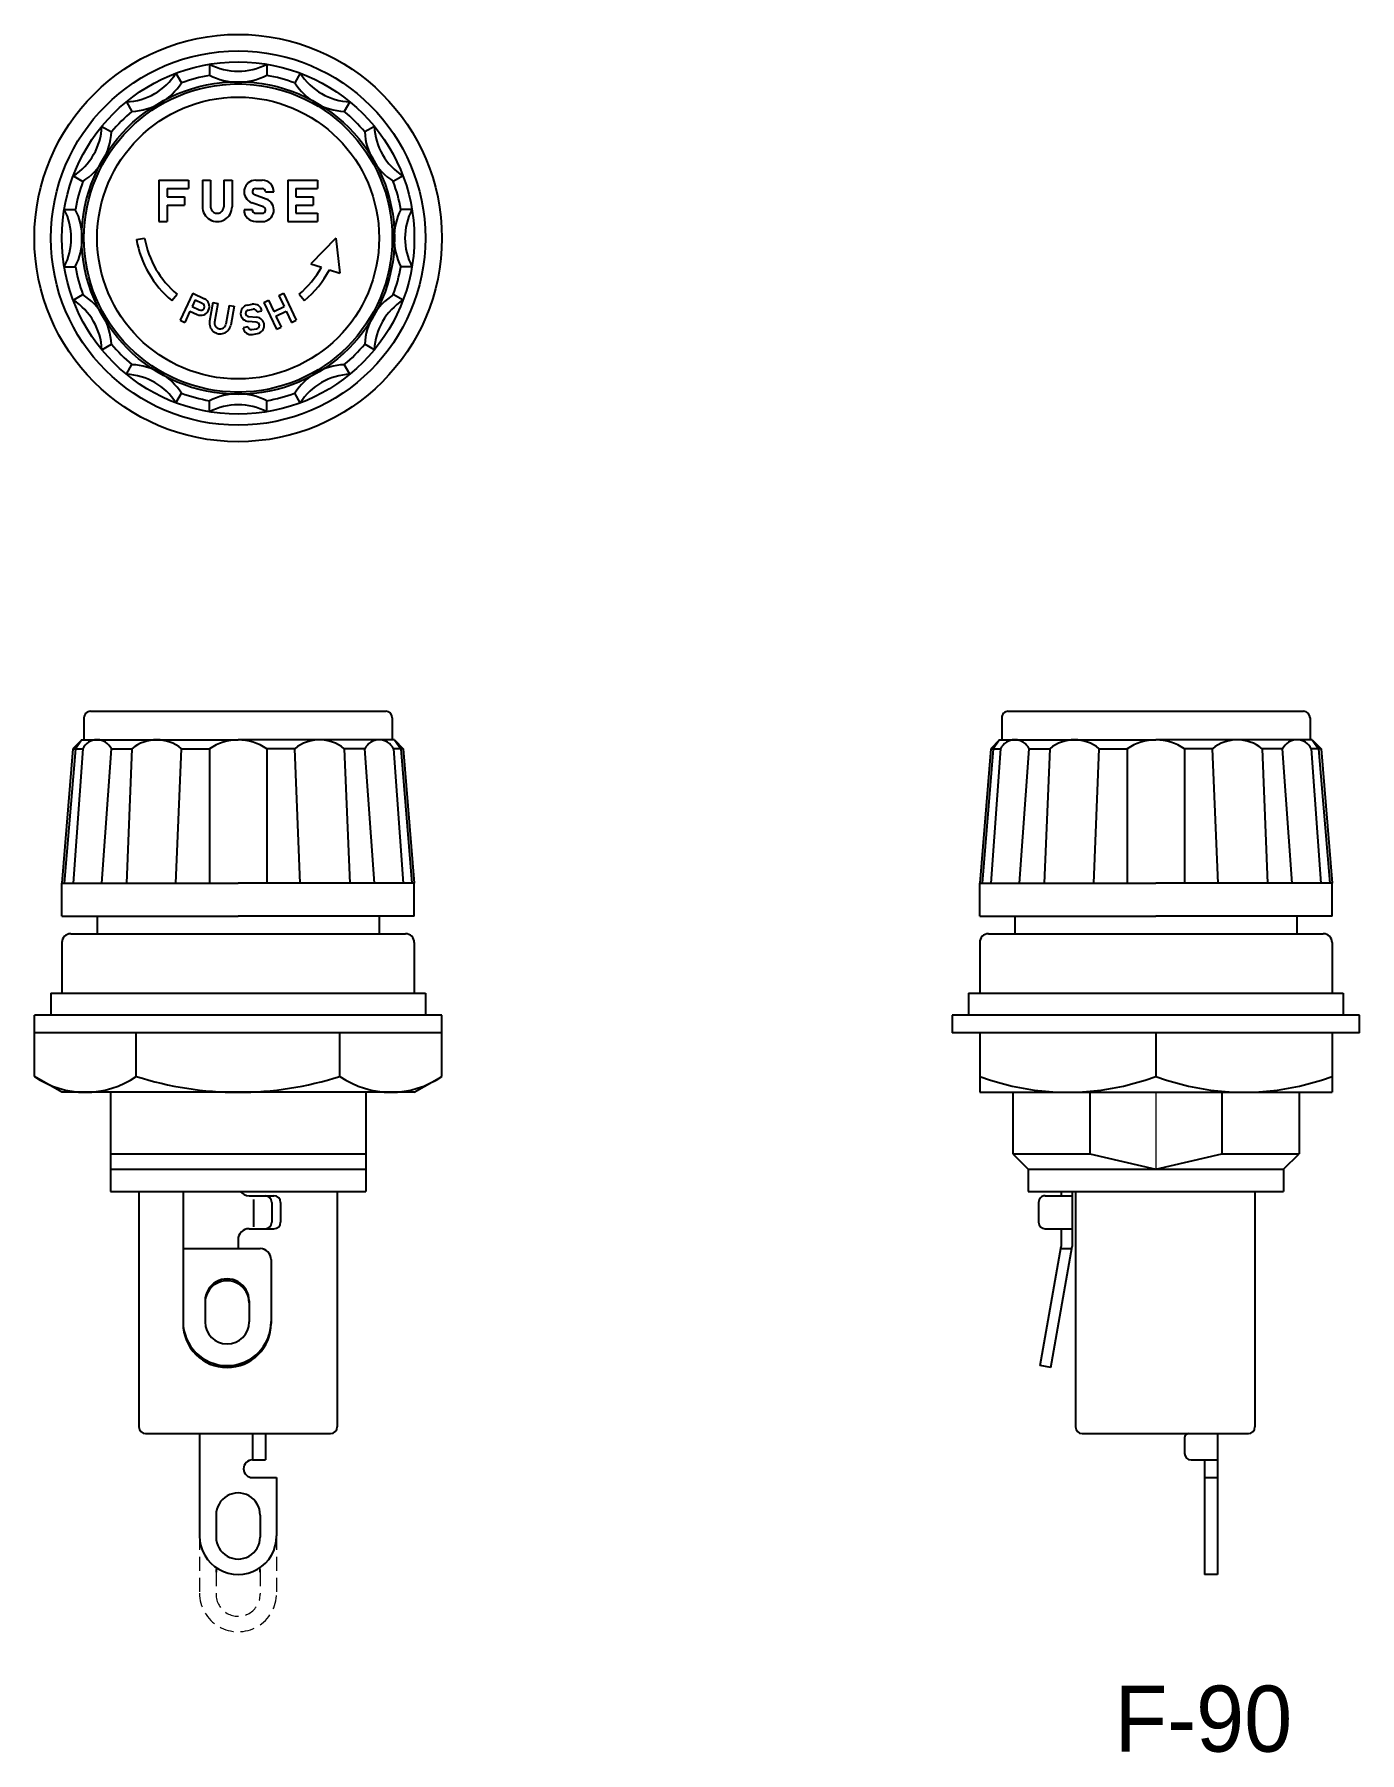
# Model space of a CAD drawing. Extents: x 943.3 to 1003.4, y 4339.6 to 4417.7.
import ezdxf

# ---------------------------------------------------------------- set-up
doc = ezdxf.new("R2010")
doc.units = 0
doc.linetypes.add('HIDDEN', pattern=[9.525, 6.35, -3.175])
doc.layers.add('AM_0 プロファイル（中）', color=7, linetype='CONTINUOUS', lineweight=25)
doc.layers.add('AM_1 プロファイル（細）', color=60, linetype='CONTINUOUS', lineweight=13)
doc.styles.get("Standard").update_dxf_attribs({"font": 'HGGothicM.ttf'})

msp = doc.modelspace()

# ---------------------------------------------------------------- linework, layer by layer
at = {"layer": 'AM_0 プロファイル（中）', "ltscale": 0.5}
for p, q in [((951.229, 4416.315), (951.229, 4415.808)), ((953.829, 4416.315), (953.829, 4415.808)), ((949.708, 4415.907), (949.962, 4415.468)), ((955.35, 4415.907), (955.097, 4415.468)), ((947.457, 4414.607), (947.71, 4414.168)), ((957.602, 4414.607), (957.348, 4414.168)), ((946.343, 4413.494), (946.782, 4413.24)), ((958.715, 4413.494), (958.276, 4413.24)), ((945.043, 4411.242), (945.482, 4410.989)), ((948.929, 4411.046), (950.279, 4411.046)), ((948.929, 4411.046), (948.929, 4409.171)), ((949.304, 4410.671), (950.279, 4410.671)), ((949.304, 4410.671), (949.304, 4410.296)), ((950.279, 4411.046), (950.279, 4410.671)), ((950.907, 4411.046), (951.282, 4411.046)), ((950.907, 4411.046), (950.907, 4409.846)), ((951.282, 4411.046), (951.282, 4409.846)), ((951.882, 4411.046), (952.257, 4411.046)), ((951.882, 4411.046), (951.882, 4409.846)), ((952.257, 4411.046), (952.257, 4409.846)), ((953.326, 4411.046), (953.626, 4411.046)), ((953.326, 4410.671), (953.626, 4410.671)), ((954.779, 4411.046), (954.779, 4409.171)), ((954.779, 4411.046), (956.129, 4411.046)), ((955.154, 4410.671), (955.154, 4410.296)), ((955.154, 4410.671), (956.129, 4410.671)), ((956.129, 4411.046), (956.129, 4410.671)), ((960.015, 4411.242), (959.576, 4410.989)), ((949.304, 4410.296), (950.092, 4410.296)), ((949.304, 4409.921), (949.304, 4409.171)), ((949.304, 4409.921), (950.092, 4409.921)), ((950.092, 4410.296), (950.092, 4409.921)), ((953.677, 4409.837), (953.149, 4410.027)), ((953.804, 4410.19), (953.275, 4410.38)), ((953.776, 4410.521), (954.151, 4410.521)), ((955.154, 4410.296), (955.942, 4410.296)), ((955.154, 4409.921), (955.942, 4409.921)), ((955.154, 4409.921), (955.154, 4409.546)), ((955.942, 4410.296), (955.942, 4409.921)), ((944.636, 4409.721), (945.143, 4409.721)), ((948.929, 4409.171), (949.304, 4409.171)), ((953.176, 4409.696), (952.801, 4409.696)), ((953.326, 4409.546), (953.626, 4409.546)), ((953.326, 4409.171), (953.626, 4409.171)), ((954.779, 4409.171), (956.129, 4409.171)), ((955.154, 4409.546), (956.129, 4409.546)), ((956.129, 4409.546), (956.129, 4409.171)), ((960.423, 4409.721), (959.916, 4409.721)), ((947.913, 4408.356), (948.283, 4408.421)), ((956.966, 4408.421), (955.836, 4407.249)), ((956.966, 4408.421), (957.142, 4406.825)), ((944.636, 4407.121), (945.143, 4407.121)), ((955.836, 4407.249), (956.309, 4407.096)), ((956.672, 4406.978), (957.142, 4406.825)), ((960.423, 4407.121), (959.916, 4407.121)), ((945.043, 4405.6), (945.482, 4405.854)), ((949.516, 4405.58), (949.757, 4405.868)), ((950.471, 4405.911), (949.9, 4404.687)), ((950.58, 4405.612), (950.437, 4405.306)), ((950.437, 4405.306), (950.76, 4405.155)), ((950.471, 4405.911), (950.998, 4405.665)), ((950.58, 4405.612), (950.903, 4405.461)), ((951.385, 4405.489), (951.235, 4404.64)), ((951.385, 4405.489), (951.607, 4405.45)), ((951.607, 4405.45), (951.457, 4404.601)), ((952.124, 4405.359), (951.974, 4404.509)), ((952.124, 4405.359), (952.345, 4405.32)), ((952.345, 4405.32), (952.195, 4404.47)), ((952.953, 4405.373), (953.174, 4405.413)), ((953.704, 4405.499), (953.908, 4405.594)), ((953.704, 4405.499), (954.275, 4404.275)), ((953.908, 4405.594), (954.146, 4405.084)), ((954.146, 4405.084), (954.621, 4405.306)), ((954.384, 4405.816), (954.588, 4405.911)), ((954.384, 4405.816), (954.621, 4405.306)), ((954.588, 4405.911), (955.158, 4404.687)), ((955.301, 4405.868), (955.542, 4405.58)), ((960.015, 4405.6), (959.576, 4405.854)), ((949.9, 4404.687), (950.104, 4404.592)), ((950.342, 4405.102), (950.104, 4404.592)), ((950.342, 4405.102), (950.665, 4404.951)), ((953.355, 4404.602), (952.989, 4404.63)), ((952.992, 4405.152), (953.213, 4405.191)), ((953.006, 4404.855), (953.372, 4404.826)), ((953.387, 4405.069), (953.609, 4405.108)), ((954.241, 4404.88), (954.717, 4405.102)), ((954.241, 4404.88), (954.478, 4404.37)), ((954.717, 4405.102), (954.954, 4404.592)), ((954.954, 4404.592), (955.158, 4404.687)), ((952.974, 4404.387), (952.753, 4404.348)), ((953.148, 4404.266), (953.369, 4404.305)), ((953.187, 4404.044), (953.409, 4404.083)), ((954.275, 4404.275), (954.478, 4404.37)), ((946.343, 4403.349), (946.782, 4403.602)), ((958.715, 4403.349), (958.276, 4403.602)), ((947.457, 4402.235), (947.71, 4402.674)), ((957.602, 4402.235), (957.348, 4402.674)), ((949.708, 4400.935), (949.962, 4401.374)), ((955.35, 4400.935), (955.097, 4401.374)), ((951.229, 4400.528), (951.229, 4401.035)), ((953.829, 4400.528), (953.829, 4401.035)), ((945.529, 4386.626), (945.529, 4385.626)), ((945.829, 4386.926), (959.229, 4386.926)), ((959.529, 4386.626), (959.529, 4385.626)), ((987.196, 4386.626), (987.196, 4385.626)), ((987.496, 4386.926), (1000.896, 4386.926)), ((1001.196, 4386.626), (1001.196, 4385.626)), ((945.029, 4385.226), (944.529, 4379.126)), ((945.143, 4385.226), (944.636, 4379.126)), ((945.429, 4385.626), (945.029, 4385.226)), ((945.029, 4385.226), (945.476, 4385.226)), ((945.476, 4385.226), (945.043, 4379.126)), ((945.429, 4385.626), (945.143, 4385.226)), ((945.429, 4385.626), (952.529, 4385.626)), ((946.343, 4379.126), (946.776, 4385.226)), ((946.776, 4385.226), (947.71, 4385.226)), ((947.71, 4385.226), (947.457, 4379.126)), ((949.708, 4379.126), (949.958, 4385.226)), ((949.958, 4385.226), (951.229, 4385.226)), ((951.229, 4385.226), (951.229, 4379.126)), ((959.629, 4385.626), (952.529, 4385.626)), ((953.829, 4385.226), (953.829, 4379.126)), ((955.1, 4385.226), (953.829, 4385.226)), ((955.35, 4379.126), (955.1, 4385.226)), ((958.282, 4385.226), (957.348, 4385.226)), ((957.348, 4385.226), (957.602, 4379.126)), ((958.715, 4379.126), (958.282, 4385.226)), ((960.029, 4385.226), (959.582, 4385.226)), ((959.582, 4385.226), (960.015, 4379.126)), ((959.629, 4385.626), (960.029, 4385.226)), ((959.629, 4385.626), (959.916, 4385.226)), ((959.916, 4385.226), (960.423, 4379.126)), ((960.029, 4385.226), (960.529, 4379.126)), ((986.696, 4385.226), (986.196, 4379.126)), ((986.81, 4385.226), (986.302, 4379.126)), ((987.096, 4385.626), (986.696, 4385.226)), ((986.696, 4385.226), (987.143, 4385.226)), ((987.143, 4385.226), (986.71, 4379.126)), ((987.096, 4385.626), (986.81, 4385.226)), ((987.096, 4385.626), (994.196, 4385.626)), ((988.01, 4379.126), (988.443, 4385.226)), ((988.443, 4385.226), (989.377, 4385.226)), ((989.377, 4385.226), (989.123, 4379.126)), ((991.375, 4379.126), (991.625, 4385.226)), ((991.625, 4385.226), (992.896, 4385.226)), ((992.896, 4385.226), (992.896, 4379.126)), ((1001.296, 4385.626), (994.196, 4385.626)), ((995.496, 4385.226), (995.496, 4379.126)), ((996.767, 4385.226), (995.496, 4385.226)), ((997.017, 4379.126), (996.767, 4385.226)), ((999.949, 4385.226), (999.015, 4385.226)), ((999.015, 4385.226), (999.269, 4379.126)), ((1000.382, 4379.126), (999.949, 4385.226)), ((1001.696, 4385.226), (1001.249, 4385.226)), ((1001.249, 4385.226), (1001.682, 4379.126)), ((1001.296, 4385.626), (1001.696, 4385.226)), ((1001.296, 4385.626), (1001.582, 4385.226)), ((1001.582, 4385.226), (1002.09, 4379.126)), ((1001.696, 4385.226), (1002.196, 4379.126)), ((944.529, 4379.126), (952.529, 4379.126)), ((944.529, 4377.626), (944.529, 4379.126)), ((960.529, 4379.126), (952.529, 4379.126)), ((960.529, 4377.626), (960.529, 4379.126)), ((986.196, 4379.126), (994.196, 4379.126)), ((986.196, 4377.626), (986.196, 4379.126)), ((1002.196, 4379.126), (994.196, 4379.126)), ((1002.196, 4377.626), (1002.196, 4379.126)), ((944.529, 4377.626), (952.529, 4377.626)), ((946.129, 4377.626), (946.129, 4376.826)), ((960.529, 4377.626), (952.529, 4377.626)), ((958.929, 4377.626), (958.929, 4376.826)), ((986.196, 4377.626), (994.196, 4377.626)), ((987.796, 4377.626), (987.796, 4376.826)), ((1002.196, 4377.626), (994.196, 4377.626)), ((1000.596, 4377.626), (1000.596, 4376.826)), ((944.529, 4376.426), (944.529, 4374.126)), ((944.929, 4376.826), (960.129, 4376.826)), ((960.529, 4376.426), (960.529, 4374.126)), ((986.196, 4376.426), (986.196, 4374.126)), ((986.596, 4376.826), (1001.796, 4376.826)), ((1002.196, 4376.426), (1002.196, 4374.126)), ((944.029, 4374.126), (961.029, 4374.126)), ((944.029, 4374.126), (944.029, 4373.126)), ((961.029, 4374.126), (961.029, 4373.126)), ((985.696, 4374.126), (1002.696, 4374.126)), ((985.696, 4374.126), (985.696, 4373.126)), ((1002.696, 4374.126), (1002.696, 4373.126)), ((961.779, 4373.126), (943.279, 4373.126)), ((943.279, 4370.348), (943.279, 4373.126)), ((961.779, 4370.348), (961.779, 4373.126)), ((1003.446, 4373.126), (984.946, 4373.126)), ((984.946, 4373.126), (984.946, 4372.326)), ((1003.446, 4372.326), (1003.446, 4373.126)), ((961.779, 4372.326), (943.279, 4372.326)), ((947.904, 4370.348), (947.904, 4372.326)), ((957.154, 4370.348), (957.154, 4372.326)), ((1003.446, 4372.326), (984.946, 4372.326)), ((986.196, 4372.326), (986.196, 4369.626)), ((994.196, 4372.326), (994.196, 4370.348)), ((1002.196, 4372.326), (1002.196, 4369.626)), ((944.529, 4369.626), (943.279, 4370.348)), ((960.529, 4369.626), (961.779, 4370.348)), ((960.529, 4369.626), (944.529, 4369.626)), ((946.729, 4369.626), (946.729, 4365.126)), ((958.329, 4369.626), (958.329, 4365.126)), ((986.196, 4369.626), (1002.196, 4369.626)), ((987.696, 4369.626), (987.696, 4366.826)), ((991.196, 4369.626), (991.196, 4366.826)), ((997.196, 4369.626), (997.196, 4366.826)), ((1000.696, 4369.626), (1000.696, 4366.826)), ((946.729, 4366.826), (958.329, 4366.826)), ((987.696, 4366.826), (988.396, 4366.126)), ((987.696, 4366.826), (991.196, 4366.826)), ((991.196, 4366.826), (994.196, 4366.126)), ((994.196, 4366.126), (997.196, 4366.826)), ((997.196, 4366.826), (1000.696, 4366.826)), ((999.996, 4366.126), (1000.696, 4366.826)), ((946.729, 4366.126), (958.329, 4366.126)), ((988.396, 4366.126), (999.996, 4366.126)), ((988.396, 4366.126), (988.396, 4365.126)), ((999.996, 4366.126), (999.996, 4365.126)), ((946.729, 4365.126), (958.329, 4365.126)), ((948.029, 4365.126), (948.029, 4354.426)), ((950.029, 4365.126), (950.029, 4359.126)), ((953.029, 4364.926), (954.158, 4364.926)), ((953.235, 4364.748), (953.235, 4363.513)), ((954.058, 4364.626), (954.058, 4363.726)), ((954.458, 4364.626), (954.458, 4363.726)), ((957.029, 4365.126), (957.029, 4354.426)), ((988.396, 4365.126), (999.996, 4365.126)), ((988.873, 4364.626), (988.873, 4363.726)), ((989.173, 4364.926), (990.396, 4364.926)), ((989.896, 4365.126), (989.896, 4364.926)), ((990.396, 4365.126), (990.396, 4362.626)), ((990.546, 4365.126), (990.546, 4354.426)), ((998.696, 4365.126), (998.696, 4354.426)), ((953.029, 4363.426), (954.158, 4363.426)), ((989.173, 4363.426), (990.396, 4363.426)), ((989.896, 4363.426), (989.896, 4362.626)), ((950.029, 4362.526), (953.529, 4362.526)), ((952.529, 4362.926), (952.529, 4362.526)), ((988.941, 4357.212), (989.896, 4362.626)), ((989.426, 4357.126), (990.396, 4362.626)), ((989.896, 4362.526), (990.396, 4362.526)), ((954.029, 4362.026), (954.029, 4359.126)), ((951.029, 4360.151), (951.029, 4359.196)), ((953.029, 4360.151), (953.029, 4359.196)), ((989.426, 4357.126), (988.941, 4357.212)), ((948.329, 4354.126), (956.729, 4354.126)), ((950.779, 4354.126), (950.779, 4349.476)), ((953.179, 4354.126), (953.179, 4352.926)), ((953.779, 4354.126), (953.779, 4352.926)), ((990.846, 4354.126), (998.396, 4354.126)), ((995.496, 4353.926), (995.496, 4353.226)), ((996.996, 4354.126), (996.996, 4347.726)), ((953.179, 4352.926), (953.779, 4352.926)), ((995.796, 4352.926), (996.996, 4352.926)), ((996.396, 4352.926), (996.396, 4347.726)), ((953.179, 4352.126), (954.279, 4352.126)), ((954.279, 4352.126), (954.279, 4349.476)), ((996.396, 4352.126), (996.996, 4352.126)), ((951.529, 4350.426), (951.529, 4349.426)), ((953.529, 4350.426), (953.529, 4349.426)), ((996.996, 4347.726), (996.396, 4347.726))]:
    msp.add_line(p, q, dxfattribs=at)
at = {"layer": 'AM_0 プロファイル（中）'}
for radius in [9.25, 8.5, 8, 8, 7.1, 7.1, 7, 6.4]:
    msp.add_circle((952.529, 4408.421), radius, dxfattribs=at)
at = {"layer": 'AM_0 プロファイル（中）', "ltscale": 0.5}
for centre, radius, start, end in [((952.529, 4418.795), 2.8, 242.33599, 297.66401), ((947.343, 4417.405), 2.8, 272.336, 327.66401), ((947.593, 4416.972), 2.8, 272.336, 327.66401), ((952.529, 4408.421), 7.5, 99.98168, 110.01832), ((952.529, 4418.295), 2.8, 242.33599, 297.66401), ((952.529, 4408.421), 7.5, 69.98168, 80.01832), ((957.466, 4416.972), 2.8, 212.336, 267.664), ((957.716, 4417.405), 2.8, 212.336, 267.664), ((952.529, 4408.421), 7.5, 129.98168, 140.01832), ((952.529, 4408.421), 7.5, 39.98168, 50.01832), ((943.546, 4413.608), 2.8, 302.336, 357.664), ((943.979, 4413.358), 2.8, 302.336, 357.664), ((961.08, 4413.358), 2.8, 182.336, 237.664), ((961.513, 4413.608), 2.8, 182.336, 237.664), ((952.529, 4408.421), 7.5, 159.98168, 170.01831), ((953.326, 4410.521), 0.525, 90, 250.24029), ((953.326, 4410.521), 0.15, 90, 250.24029), ((953.626, 4410.521), 0.525, 0, 90), ((953.626, 4410.521), 0.15, 0, 90), ((952.529, 4408.421), 7.5, 9.98168, 20.01832), ((953.626, 4409.696), 0.525, 270, 70.24028), ((942.156, 4408.421), 2.8, 332.336, 27.664), ((942.656, 4408.421), 2.8, 332.336, 27.664), ((951.582, 4409.846), 0.675, 179.99999, 0.00001), ((951.582, 4409.846), 0.3, 179.99999, 0.00001), ((953.326, 4409.696), 0.525, 179.99999, 270), ((953.326, 4409.696), 0.15, 179.99999, 270), ((953.626, 4409.696), 0.15, 270, 70.24029), ((962.403, 4408.421), 2.8, 152.33599, 207.66401), ((962.903, 4408.421), 2.8, 152.33599, 207.66401), ((952.529, 4409.171), 4.688, 190.01542, 230.00003), ((952.529, 4409.171), 4.312, 190.01542, 230.00003), ((952.529, 4408.421), 7.5, 189.98169, 200.01832), ((952.529, 4409.171), 4.312, 309.99998, 331.22819), ((952.529, 4409.171), 4.688, 309.99998, 332.09901), ((952.529, 4408.421), 7.5, 339.98168, 350.01832), ((943.546, 4403.234), 2.8, 2.336, 57.664), ((943.979, 4403.484), 2.8, 2.336, 57.664), ((950.831, 4405.308), 0.394, 245, 65), ((950.831, 4405.308), 0.169, 245, 65), ((953.018, 4405.004), 0.375, 100, 265.56964), ((953.239, 4405.043), 0.375, 10, 100), ((961.08, 4403.484), 2.8, 122.336, 177.664), ((961.513, 4403.234), 2.8, 122.336, 177.664), ((951.715, 4404.555), 0.487, 169.99999, 350.00001), ((951.715, 4404.555), 0.262, 169.99999, 350.00001), ((953.018, 4405.004), 0.15, 100, 265.56964), ((953.239, 4405.043), 0.15, 10, 100), ((953.343, 4404.452), 0.15, 280, 85.56963), ((953.343, 4404.452), 0.375, 280, 85.56963), ((953.122, 4404.413), 0.375, 190.00001, 280), ((953.122, 4404.413), 0.15, 190.00001, 280), ((952.529, 4408.421), 7.5, 219.98168, 230.01832), ((952.529, 4408.421), 7.5, 309.98168, 320.01832), ((947.343, 4399.437), 2.8, 32.33599, 87.664), ((947.593, 4399.871), 2.8, 32.33599, 87.664), ((957.466, 4399.871), 2.8, 92.336, 147.664), ((957.716, 4399.437), 2.8, 92.336, 147.664), ((952.529, 4408.421), 7.5, 249.98168, 260.01832), ((952.529, 4398.548), 2.8, 62.33599, 117.66401), ((952.529, 4408.421), 7.5, 279.98168, 290.01832), ((952.529, 4398.048), 2.8, 62.33599, 117.66401), ((945.829, 4386.626), 0.3, 90, 180.00001), ((945.829, 4386.626), 0.3, 90, 180.00001), ((959.229, 4386.626), 0.3, 0, 90), ((959.229, 4386.626), 0.3, 0, 90), ((987.496, 4386.626), 0.3, 90, 180.00001), ((1000.896, 4386.626), 0.3, 0, 90), ((946.126, 4384.91), 0.723, 25.96124, 154.03876), ((946.126, 4384.91), 0.723, 25.96124, 154.03876), ((948.834, 4383.878), 1.755, 50.17719, 129.82281), ((948.834, 4383.878), 1.755, 50.17719, 129.82281), ((952.529, 4383.314), 2.312, 90, 124.20546), ((952.529, 4383.314), 2.312, 90, 124.20546), ((952.529, 4383.314), 2.312, 55.79454, 90), ((952.529, 4383.314), 2.312, 55.79454, 90), ((956.224, 4383.878), 1.755, 50.17719, 129.82281), ((956.224, 4383.878), 1.755, 50.17719, 129.82281), ((958.932, 4384.91), 0.723, 25.96124, 154.03876), ((958.932, 4384.91), 0.723, 25.96124, 154.03876), ((987.793, 4384.91), 0.723, 25.96124, 154.03876), ((990.501, 4383.878), 1.755, 50.17719, 129.82281), ((994.196, 4383.314), 2.312, 90, 124.20546), ((994.196, 4383.314), 2.312, 55.79454, 90), ((997.891, 4383.878), 1.755, 50.17719, 129.82281), ((1000.599, 4384.91), 0.723, 25.96124, 154.03876), ((944.929, 4376.426), 0.4, 90, 180.00001), ((960.129, 4376.426), 0.4, 0, 90), ((986.596, 4376.426), 0.4, 90, 180.00001), ((1001.796, 4376.426), 0.4, 0, 90), ((945.592, 4373.692), 4.066, 235.33563, 304.66319), ((952.529, 4384.807), 15.181, 252.2622, 287.73771), ((959.467, 4373.692), 4.066, 235.33638, 304.66357), ((990.196, 4381.072), 11.446, 249.54549, 290.45451), ((998.196, 4381.072), 11.446, 249.54549, 290.45451), ((953.029, 4365.426), 0.5, 216.8699, 270), ((953.758, 4364.626), 0.3, 0, 90), ((954.158, 4364.626), 0.3, 0, 90), ((989.173, 4364.626), 0.3, 90, 180.00001), ((953.029, 4362.926), 0.5, 90, 180.00001), ((953.758, 4363.726), 0.3, 270, 0), ((954.158, 4363.726), 0.3, 270, 0), ((989.173, 4363.726), 0.3, 180.00001, 270), ((953.529, 4362.026), 0.5, 0, 90), ((952.029, 4360.151), 1, 0, 180.00001), ((952.029, 4360.065), 1, 0, 180.00001), ((952.029, 4359.212), 2, 180.00001, 0.00001), ((952.029, 4359.196), 1, 180.00001, 0.00001), ((952.029, 4359.126), 2, 180.00001, 0.00001), ((948.329, 4354.426), 0.3, 180.00001, 270), ((956.729, 4354.426), 0.3, 270, 0), ((990.846, 4354.426), 0.3, 180.00001, 270), ((995.696, 4353.926), 0.2, 90.00002, 180.00001), ((998.396, 4354.426), 0.3, 270, 0), ((953.179, 4352.526), 0.4, 90, 270), ((995.796, 4353.226), 0.3, 180.00001, 270), ((952.529, 4350.426), 1, 0, 180.00001), ((952.529, 4349.476), 1.75, 179.99999, 0.00001), ((952.529, 4349.426), 1, 179.99999, 0.00001), ((952.529, 4347.826), 1, 168.46316, 180.00001), ((952.529, 4347.826), 1, 0, 11.53684)]:
    msp.add_arc(centre, radius, start, end, dxfattribs=at)
at = {"layer": 'AM_1 プロファイル（細）', "ltscale": 0.5}
msp.add_line((994.196, 4369.626), (994.196, 4366.126), dxfattribs=at)
at = {"layer": 'AM_1 プロファイル（細）', "linetype": 'HIDDEN', "ltscale": 0.1}
for p, q in [((950.779, 4349.476), (950.779, 4346.876)), ((954.279, 4349.476), (954.279, 4346.876)), ((951.529, 4347.826), (951.529, 4346.826)), ((953.529, 4347.826), (953.529, 4346.826))]:
    msp.add_line(p, q, dxfattribs=at)
for centre, radius in [((952.529, 4346.876), 1.75), ((952.529, 4346.826), 1)]:
    msp.add_arc(centre, radius, 179.99999, 0.00001, dxfattribs=at)

# ---------------------------------------------------------------- texts
at = {"layer": 'AM_0 プロファイル（中）', "insert": (992.317, 4342.677), "char_height": 3, "attachment_point": 1}
msp.add_mtext('F-90', dxfattribs=at)

doc.saveas('drawing.dxf')
